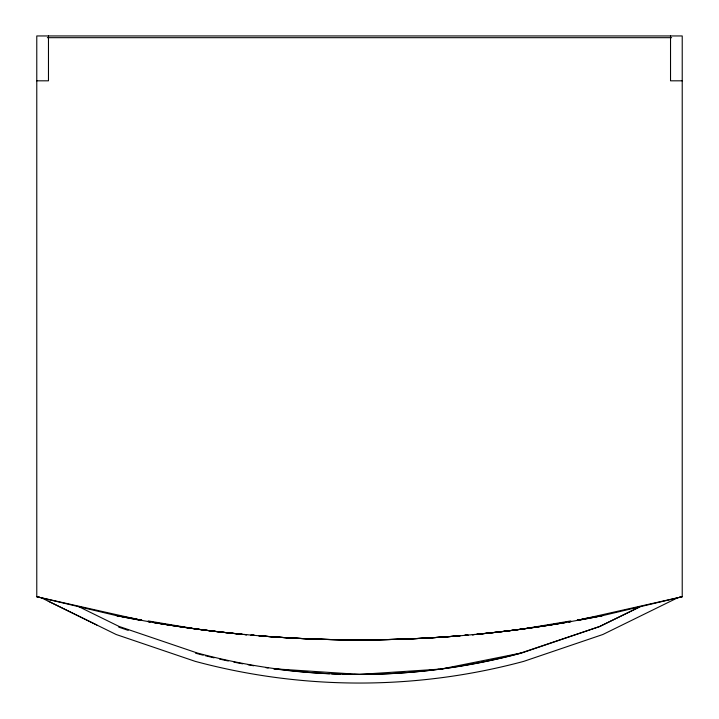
<?xml version="1.0" encoding="UTF-8"?>
<svg xmlns="http://www.w3.org/2000/svg" width="719" height="719" viewBox="0 0 719 719"><rect width="100%" height="100%" fill="white"/><g stroke="black" fill="none" stroke-linecap="round" stroke-linejoin="round"><path stroke-width="1.08" d="M48.191 601.147L96.894 625.054M640.09 606.728L599.916 626.447L521.823 652.96A625.269 625.269 0 0 1 197.177 652.969L119.084 626.447L78.91 606.728M677.505 597.857L602.828 634.509L523.792 661.345A632.846 632.846 0 0 1 195.208 661.354L116.172 634.509L41.495 597.857M639.092 607.213L599.43 626.564L520.439 653.149L441.277 669.021M602.917 615.536A1229.166 1229.166 0 0 1 577.663 620.362A1118.719 1015.093 0 0 0 602.917 615.563L682.223 596.743L682.223 35.95L36.777 35.95L36.777 596.743L116.083 615.545A1118.719 1015.093 0 0 0 141.31 620.389A1229.166 1229.166 0 0 1 116.083 615.536M570.778 620.937L522.434 629.044A1230.164 1230.164 0 0 1 476.85 634.266A1229.166 1229.166 0 0 0 566.644 622.294A1118.719 1015.093 0 0 1 476.868 634.284M577.375 619.832L579.568 619.463M581.77 619.095L601.542 615.779M439.003 669.182L359.5 674.404L273.696 668.769A631.938 631.938 0 0 0 329.482 673.784M47.364 37.676L671.636 37.676M36.777 80.816L48.47 80.816L48.47 35.95M682.223 80.816L670.53 80.816L670.53 35.95M38.997 596.743L36.777 596.743L143.108 620.65A1227.585 1227.585 0 0 0 575.892 620.659L682.223 596.743L680.003 596.743M117.458 615.779L137.23 619.095M139.432 619.463L141.625 619.832M148.222 620.937L196.566 629.044A1230.164 1230.164 0 0 0 242.15 634.266A1229.166 1229.166 0 0 1 152.356 622.294A1118.719 1015.093 0 0 0 242.132 634.284M118.734 627.139L128.198 630.383M571.084 621.567A1118.719 1015.093 0 0 1 568.882 621.944M474.639 634.491A1118.719 1015.093 0 0 1 472.41 634.697A1230.164 1230.164 0 0 0 474.621 634.482A1229.166 1229.166 0 0 1 472.392 634.679M467.934 635.093A1230.164 1230.164 0 0 1 464.591 635.38A1229.166 1229.166 0 0 0 467.934 635.084A1118.719 1015.093 0 0 1 464.6 635.398M460.133 635.767A1118.719 1015.093 0 0 1 258.867 635.767A1229.166 1229.166 0 0 0 460.124 635.749A1230.164 1230.164 0 0 1 258.876 635.758M254.4 635.398A1118.719 1015.093 0 0 1 251.057 635.102A1229.166 1229.166 0 0 0 254.409 635.371A1230.164 1230.164 0 0 1 251.066 635.093M244.361 634.491A1118.719 1015.093 0 0 0 246.59 634.697A1230.164 1230.164 0 0 1 244.379 634.482A1229.166 1229.166 0 0 0 246.608 634.679M150.118 621.944A1118.719 1015.093 0 0 1 147.916 621.567M571.048 621.531A1229.166 1229.166 0 0 1 568.846 621.917M150.154 621.917A1229.166 1229.166 0 0 1 147.952 621.531M520.448 653.167A631.938 631.938 0 0 1 354.099 674.413M350.746 674.377A631.938 631.938 0 0 1 342.918 674.242M340.68 674.188A631.938 631.938 0 0 1 331.72 673.874M268.151 668.014A631.938 631.938 0 0 1 265.931 667.69M253.744 665.776A631.938 631.938 0 0 1 248.208 664.823M242.68 663.826A631.938 631.938 0 0 1 233.846 662.118M228.345 660.995A631.938 631.938 0 0 1 219.556 659.089M214.082 657.831A631.938 631.938 0 0 1 205.346 655.728M203.171 655.18A631.938 631.938 0 0 1 195.577 653.212"/></g></svg>
